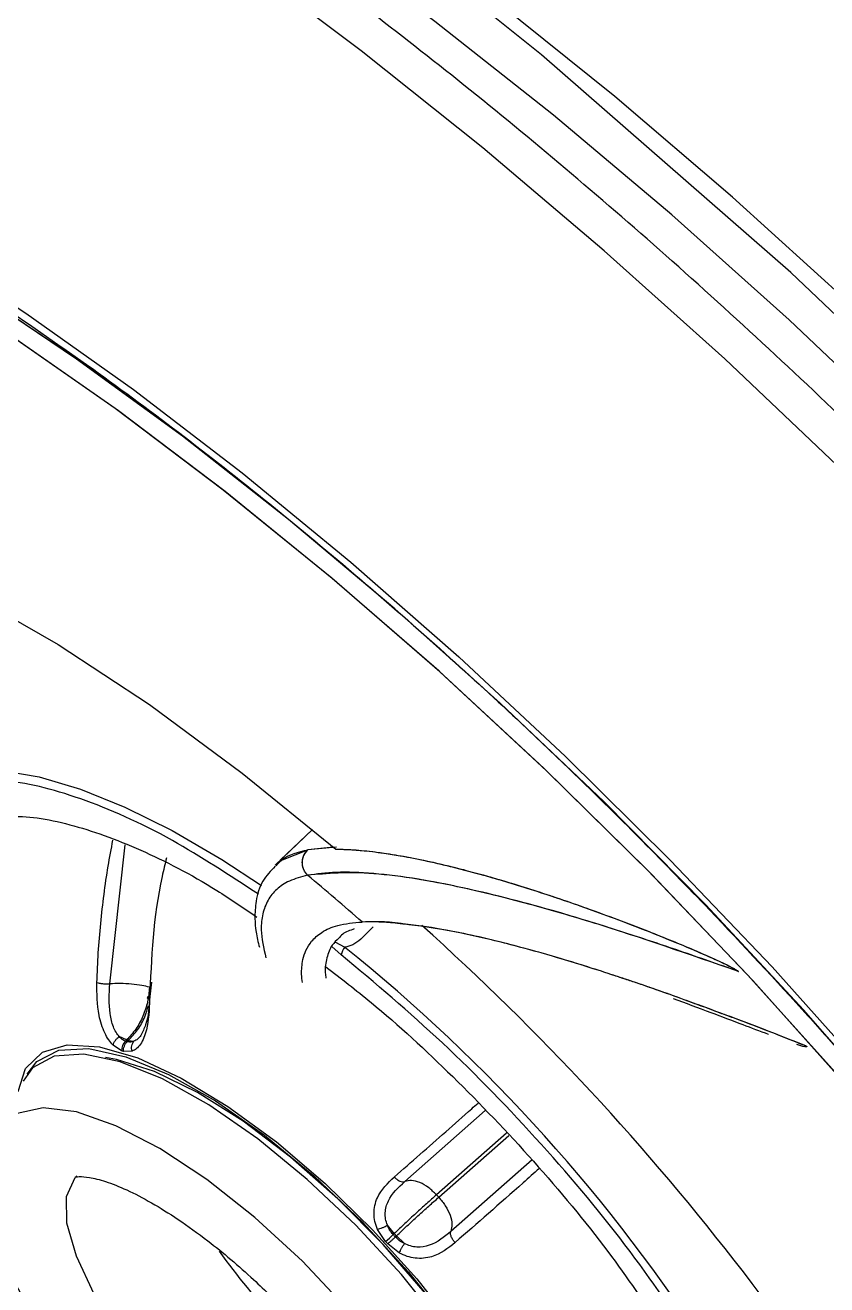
# Model space of a CAD drawing. Header units: inches. Extents: x 0 to 84, y -22 to 124.
# Drawn here: x 68.867 to 69.772, y 69.705 to 71.126 of the extents above; entities that cross this region are included whole.
import ezdxf

# ---------------------------------------------------------------- set-up
doc = ezdxf.new("R2010")
doc.units = ezdxf.units.IN
doc.header["$MEASUREMENT"] = 0
doc.layers.add('1', color=4, linetype='Continuous')
doc.layers.add('BDIM_CYAN', color=4, linetype='Continuous')

# ---------------------------------------------------------------- blocks, each defined once
blk = doc.blocks.new('2020 HS PILLOW')
at = {"layer": '1', "color": 2}
for points, knots in [([(5.8034, -0.0127), (5.5758, -0.0117), (5.1207, -0.0097), (4.4379, -0.0073), (3.7551, -0.0052), (3.0724, -0.0034), (2.3896, -0.0021), (1.7069, -0.001), (1.0241, -0.0003), (0.3414, 0), (-0.3414, 0), (-1.0241, -0.0003), (-1.7069, -0.001), (-2.3896, -0.0021), (-3.0724, -0.0034), (-3.7551, -0.0052), (-4.4379, -0.0073), (-5.1207, -0.0097), (-5.5758, -0.0117), (-5.8034, -0.0127)], [0, 0, 0, 0, 0.058824, 0.117648, 0.176472, 0.235295, 0.294119, 0.352942, 0.411765, 0.470588, 0.529412, 0.588235, 0.647058, 0.705881, 0.764705, 0.823528, 0.882352, 0.941176, 1, 1, 1, 1]), ([(5.8027, -0.0093), (4.0523, -0.005), (0.1838, 0.0045), (-3.6846, -0.0044), (-5.8027, -0.0093)], [0, 0, 0, 0, 0.452479, 1, 1, 1, 1]), ([(-5.1105, -0.9929), (-5.0125, -0.992), (-4.8162, -0.9901), (-4.5213, -0.9874), (-4.2256, -0.9849), (-3.929, -0.9826), (-3.6317, -0.9804), (-3.3335, -0.9784), (-3.0345, -0.9766), (-2.7347, -0.9749), (-2.4341, -0.9734), (-2.1327, -0.9721), (-1.8304, -0.9709), (-1.5274, -0.9699), (-1.2235, -0.9691), (-0.9188, -0.9685), (-0.6132, -0.968), (-0.3069, -0.9677), (0.0908, -0.9676), (0.5785, -0.9679), (1.1551, -0.9689), (1.7288, -0.9705), (2.2996, -0.9727), (2.8674, -0.9755), (3.4323, -0.979), (3.9943, -0.983), (4.5534, -0.9876), (4.9251, -0.9912), (5.1105, -0.9929)], [0, 0, 0, 0, 0.028776, 0.057631, 0.086566, 0.11558, 0.144673, 0.173846, 0.203098, 0.232429, 0.26184, 0.291331, 0.320902, 0.350552, 0.380282, 0.410091, 0.439981, 0.46995, 0.5, 0.556693, 0.613101, 0.669223, 0.725062, 0.780616, 0.835887, 0.890874, 0.945579, 1, 1, 1, 1]), ([(5.1101, -1.4421), (5.0128, -1.4412), (4.8181, -1.4394), (4.5261, -1.4369), (4.2341, -1.4345), (3.9421, -1.4324), (3.6501, -1.4303), (3.3581, -1.4285), (3.0661, -1.4267), (2.7741, -1.4252), (2.4821, -1.4238), (2.1901, -1.4225), (1.8981, -1.4214), (1.606, -1.4205), (1.314, -1.4197), (1.022, -1.4191), (0.73, -1.4186), (0.438, -1.4183), (0.146, -1.4182), (-0.146, -1.4182), (-0.438, -1.4183), (-0.73, -1.4186), (-1.022, -1.4191), (-1.314, -1.4197), (-1.606, -1.4205), (-1.8981, -1.4214), (-2.1901, -1.4225), (-2.4821, -1.4238), (-2.7741, -1.4252), (-3.0661, -1.4267), (-3.3581, -1.4285), (-3.6501, -1.4303), (-3.9421, -1.4324), (-4.2341, -1.4345), (-4.5261, -1.4369), (-4.8181, -1.4394), (-5.0128, -1.4412), (-5.1101, -1.4421)], [0, 0, 0, 0, 0.028576, 0.05715, 0.085725, 0.114298, 0.142871, 0.171443, 0.200015, 0.228587, 0.257158, 0.285728, 0.314298, 0.342868, 0.371438, 0.400008, 0.428577, 0.457146, 0.485715, 0.514285, 0.542854, 0.571423, 0.599992, 0.628562, 0.657132, 0.685702, 0.714272, 0.742842, 0.771413, 0.799985, 0.828557, 0.857129, 0.885702, 0.914275, 0.94285, 0.971424, 1, 1, 1, 1])]:
    blk.add_open_spline(points, degree=3, knots=knots, dxfattribs=at)
blk = doc.blocks.new('2020 RELAY')
at = {"layer": '1', "color": 3, "linetype": 'Continuous', "lineweight": 25, "flags": 128}
blk.add_lwpolyline([(70.006, 70.0863), (69.7311, 70.3471), (69.4498, 70.5929), (69.1733, 70.8143), (68.8968, 71.0161), (68.6256, 71.1943), (68.3598, 71.3481)], dxfattribs=at)
at = {"layer": '1', "color": 3, "linetype": 'Continuous', "lineweight": 25}
for points, knots in [([(69.4275, 74.8361), (69.4186, 74.8271), (69.4096, 74.8181), (69.3915, 74.8), (69.3643, 74.7727), (69.3369, 74.7453), (69.2816, 74.6902), (69.2444, 74.6532), (69.1695, 74.5782), (69.1317, 74.5404), (69.0555, 74.464), (69.017, 74.4255), (68.8232, 74.2315), (68.6633, 74.0715), (68.3345, 73.7427), (68.1655, 73.5739), (67.8187, 73.2277), (67.6408, 73.0503), (67.2769, 72.6863), (67.0909, 72.4999), (66.7117, 72.1169), (66.5185, 71.9203), (66.2224, 71.6156), (66.1225, 71.5124), (65.9202, 71.3025), (65.8179, 71.1958), (65.61, 70.9791), (65.5045, 70.869), (65.2889, 70.6461), (65.1787, 70.5336), (65.0669, 70.4197)], [0, 0, 0, 0, 0.007813, 0.007813, 0.015625, 0.03125, 0.03125, 0.0625, 0.0625, 0.09375, 0.09375, 0.125, 0.125, 0.25, 0.25, 0.375, 0.375, 0.5, 0.5, 0.625, 0.625, 0.75, 0.75, 0.8125, 0.8125, 0.875, 0.875, 0.9375, 0.9375, 1, 1, 1, 1]), ([(65.1262, 70.379), (65.1402, 70.3927), (65.1685, 70.4203), (65.2111, 70.4618), (65.2542, 70.5036), (65.2977, 70.5457), (65.3417, 70.5883), (65.3862, 70.6312), (65.4312, 70.6745), (65.4766, 70.7182), (65.5225, 70.7622), (65.5689, 70.8066), (65.6157, 70.8513), (65.6629, 70.8964), (65.7106, 70.9418), (65.7587, 70.9875), (65.8406, 71.0651), (65.9679, 71.1855), (66.1512, 71.3582), (66.32, 71.517), (66.5738, 71.7555), (66.8914, 72.0556), (67.2938, 72.4391), (67.7383, 72.867), (68.2237, 73.3408), (68.6477, 73.7612), (68.9746, 74.0891), (69.17, 74.2865), (69.3253, 74.444), (69.4105, 74.5307), (69.4845, 74.6054), (69.5414, 74.663), (69.6034, 74.7257), (69.6391, 74.7621), (69.655, 74.7783)], [0, 0, 0, 0, 0.007618, 0.015339, 0.023161, 0.031086, 0.039113, 0.047243, 0.055474, 0.063808, 0.072244, 0.080782, 0.089422, 0.098165, 0.10701, 0.115957, 0.125007, 0.152776, 0.187509, 0.22917, 0.250007, 0.335485, 0.418809, 0.499991, 0.623058, 0.749994, 0.809714, 0.874997, 0.906241, 0.937499, 0.946463, 0.96875, 0.986066, 1, 1, 1, 1]), ([(74.7783, 69.655), (74.5346, 69.8993), (74.0473, 70.3878), (73.3159, 71.1203), (72.5843, 71.8524), (71.8524, 72.5843), (71.1203, 73.3159), (70.3878, 74.0473), (69.8993, 74.5346), (69.655, 74.7783)], [0, 0, 0, 0, 0.142857, 0.285714, 0.428571, 0.571429, 0.714286, 0.857143, 1, 1, 1, 1]), ([(63.5492, 69.2061), (63.5638, 69.2207), (63.5938, 69.2507), (63.6404, 69.2973), (63.6898, 69.3466), (63.759, 69.4157), (63.8537, 69.5107), (63.9726, 69.6294), (64.1036, 69.7607), (64.2472, 69.9043), (64.4206, 70.0774), (64.6153, 70.2722), (64.8235, 70.4804), (65.0281, 70.685), (65.2299, 70.8867), (65.4201, 71.0771), (65.6023, 71.2592), (65.7821, 71.4391), (66.0184, 71.6753), (66.3146, 71.9716), (66.6389, 72.2958), (66.955, 72.6118), (67.2638, 72.92), (67.5941, 73.2507), (67.8608, 73.5177), (68.0873, 73.7443), (68.2548, 73.9116), (68.4239, 74.0807), (68.5787, 74.2356), (68.7206, 74.3772), (68.8386, 74.4956), (68.9235, 74.5803), (68.985, 74.6417), (69.0456, 74.7022), (69.085, 74.7418), (69.1047, 74.7616)], [0, 0, 0, 0, 0.006576, 0.013525, 0.020846, 0.02854, 0.044134, 0.062562, 0.080424, 0.101285, 0.125139, 0.15619, 0.187409, 0.218795, 0.250348, 0.282779, 0.311608, 0.341427, 0.374522, 0.434597, 0.500571, 0.554878, 0.614777, 0.680253, 0.751303, 0.776344, 0.818837, 0.854536, 0.881865, 0.916469, 0.945091, 0.958865, 0.972609, 0.986321, 1, 1, 1, 1])]:
    blk.add_open_spline(points, degree=3, knots=knots, dxfattribs=at)
at = {"layer": 'BDIM_CYAN'}
for p, q in [((69.1911, 69.719), (69.149, 69.6788)), ((69.1911, 69.719), (69.1549, 69.6844)), ((68.9625, 69.5448), (68.98, 69.7017)), ((69.1554, 69.6839), (69.1861, 69.696)), ((69.2183, 69.6991), (69.1861, 69.696)), ((69.215, 69.6988), (69.1861, 69.696)), ((69.2596, 69.6089), (69.2458, 69.5953)), ((69.2236, 69.5775), (69.213, 69.5868)), ((69.2275, 69.5862), (69.2177, 69.5914)), ((69.0094, 69.5466), (69.0076, 69.5306)), ((68.9759, 69.4693), (68.9662, 69.4755)), ((68.9814, 69.4814), (68.9732, 69.4852)), ((68.9814, 69.4814), (68.9801, 69.4802)), ((68.9823, 69.4795), (68.9835, 69.4807)), ((68.9835, 69.4807), (68.9898, 69.4799)), ((68.9779, 69.4686), (68.9759, 69.4693)), ((68.9877, 69.4688), (68.9779, 69.4686)), ((69.2954, 69.3218), (69.3861, 69.4017)), ((69.4103, 69.3764), (69.3312, 69.3067)), ((69.3337, 69.304), (69.4128, 69.3736)), ((69.439, 69.3462), (69.3474, 69.2655)), ((69.3312, 69.3067), (69.3337, 69.304)), ((69.2737, 69.254), (69.2646, 69.2678)), ((69.2835, 69.263), (69.2757, 69.2725)), ((69.2835, 69.263), (69.2823, 69.2618)), ((69.2847, 69.2592), (69.286, 69.2604)), ((69.286, 69.2604), (69.2949, 69.2517)), ((69.2761, 69.2514), (69.2737, 69.254)), ((69.2893, 69.2411), (69.2761, 69.2514))]:
    blk.add_line(p, q, dxfattribs=at)
at = {"layer": 'BDIM_CYAN', "flags": 128}
for points in [[(69.797, 70.3128), (69.6652, 70.4321), (69.5323, 70.5456), (69.3989, 70.6529), (69.266, 70.7531), (69.1343, 70.8458), (69.0046, 70.9304), (68.8775, 71.0064), (68.754, 71.0733), (68.6346, 71.1308), (68.5201, 71.1785), (68.4112, 71.2162), (68.3085, 71.2436), (68.2126, 71.2606), (68.1241, 71.267), (68.0435, 71.2628), (68.0259, 71.2604)], [(69.7904, 70.1227), (69.6563, 70.2497), (69.5204, 70.3716), (69.3835, 70.4877), (69.2463, 70.5974), (69.1095, 70.7), (68.974, 70.7949), (68.8405, 70.8817), (68.7098, 70.9599), (68.5825, 71.029), (68.4595, 71.0885), (68.3413, 71.1383), (68.2287, 71.178), (68.1222, 71.2074), (68.0225, 71.2263), (67.9302, 71.2347), (67.8456, 71.2324), (67.7694, 71.2195), (67.702, 71.196), (67.6436, 71.1622), (67.5947, 71.1181), (67.5556, 71.0641), (67.5396, 71.0331)], [(70.7503, 69.0881), (70.6604, 69.2249), (70.5631, 69.3629), (70.459, 69.5013), (70.3488, 69.6392), (70.233, 69.7759), (70.1123, 69.9105), (69.9876, 70.0422), (69.8595, 70.1702), (69.7289, 70.2938), (69.5965, 70.4121), (69.463, 70.5246), (69.3294, 70.6304), (69.1964, 70.7291), (69.0648, 70.8199), (68.9354, 70.9023), (68.809, 70.9759), (68.6863, 71.0402), (68.5681, 71.0948), (68.4551, 71.1394), (68.3775, 71.1651)], [(68.2074, 70.6332), (68.3054, 70.6023), (68.4093, 70.5611), (68.5182, 70.5101), (68.6315, 70.4496), (68.7483, 70.3799), (68.8678, 70.3015), (68.9893, 70.2151), (69.1118, 70.1211), (69.2344, 70.0204), (69.3564, 69.9135), (69.4768, 69.8013), (69.5949, 69.6844), (69.7097, 69.5638), (69.8205, 69.4403)], [(70.0036, 69.1733), (69.9039, 69.2999), (69.7984, 69.4253), (69.6879, 69.5486), (69.5733, 69.6688), (69.4553, 69.7852), (69.3349, 69.8967), (69.2131, 70.0025), (69.0906, 70.1018), (68.9686, 70.1939), (68.8478, 70.278), (68.7293, 70.3535), (68.6139, 70.4199), (68.5024, 70.4766), (68.3959, 70.5232), (68.295, 70.5594), (68.2005, 70.5849), (68.1131, 70.5994), (68.0336, 70.6029), (67.9625, 70.5953), (67.9201, 70.5842)], [(69.9947, 69.185), (69.8958, 69.3097), (69.7914, 69.4333), (69.6822, 69.5548), (69.5689, 69.6732), (69.4525, 69.7878), (69.3337, 69.8977), (69.2135, 70.0021), (69.0928, 70.1001), (68.9724, 70.1911), (68.8532, 70.2744), (68.7362, 70.3493), (68.6221, 70.4154), (68.5119, 70.4721), (68.4063, 70.5191), (68.3061, 70.5558), (68.2121, 70.5822), (68.125, 70.598), (68.0453, 70.6031), (67.9738, 70.5974), (67.9596, 70.5947)], [(70.4907, 68.3724), (70.4673, 68.4334), (70.419, 68.5438), (70.3615, 68.6587), (70.2953, 68.7771), (70.2209, 68.8984), (70.1387, 69.0215), (70.0494, 69.1456), (69.9536, 69.2698), (69.8521, 69.3932), (69.7455, 69.515), (69.6345, 69.6341), (69.5201, 69.7499), (69.4031, 69.8614), (69.2842, 69.9679), (69.1643, 70.0686), (69.0444, 70.1627), (68.9251, 70.2495), (68.8076, 70.3286), (68.6924, 70.3992), (68.5806, 70.4609), (68.4729, 70.5132), (68.4318, 70.5311)], [(70.0494, 69.1456), (69.9536, 69.2698), (69.8521, 69.3932), (69.7455, 69.5149), (69.6346, 69.6341), (69.5202, 69.7499), (69.4031, 69.8614), (69.2842, 69.9679), (69.1643, 70.0685), (69.0444, 70.1627), (68.9252, 70.2495), (68.8076, 70.3286), (68.6925, 70.3992), (68.5806, 70.4609), (68.4729, 70.5132), (68.4605, 70.5187)], [(68.468, 70.0949), (68.5408, 70.086), (68.6219, 70.0644), (68.7104, 70.0304), (68.805, 69.9845), (68.9044, 69.9274), (69.0072, 69.8597), (69.112, 69.7825), (69.2175, 69.6968)], [(68.468, 70.0949), (68.5408, 70.086), (68.6219, 70.0644), (68.7104, 70.0304), (68.805, 69.9845), (68.9044, 69.9274), (69.0072, 69.8597), (69.112, 69.7825), (69.2175, 69.6968)], [(68.7716, 69.7789), (68.8035, 69.7855), (68.8407, 69.7853), (68.8828, 69.7783), (68.9293, 69.7645), (68.9795, 69.7442), (69.0329, 69.7177), (69.0888, 69.6851), (69.1336, 69.6558)], [(68.859, 69.4234), (68.8676, 69.4491), (68.8865, 69.4676), (68.9145, 69.476), (68.9508, 69.4737), (68.9941, 69.4611), (69.043, 69.4384), (69.0958, 69.4065), (69.1506, 69.3664), (69.2056, 69.3195), (69.259, 69.2674), (69.3089, 69.2119), (69.3536, 69.1548), (69.3917, 69.0982), (69.4217, 69.0439), (69.4427, 68.9938), (69.454, 68.9495)], [(69.4288, 69.0015), (69.409, 69.0461), (69.3776, 69.1016), (69.3379, 69.1591), (69.2915, 69.2168), (69.2401, 69.2725), (69.1854, 69.3241), (69.1295, 69.3699), (69.0744, 69.4082), (69.0221, 69.4375), (68.9744, 69.4568), (68.9332, 69.4655), (68.8998, 69.4632), (68.8755, 69.45), (68.8647, 69.4351)], [(68.8694, 69.4429), (68.8803, 69.4571), (68.9051, 69.4699), (68.939, 69.4717), (68.9808, 69.4625), (69.0289, 69.4426), (69.0817, 69.4127), (69.1371, 69.374), (69.1933, 69.3277), (69.2481, 69.2755), (69.2996, 69.2195), (69.3459, 69.1615), (69.3854, 69.1037), (69.4166, 69.0482), (69.4385, 68.9969), (69.4501, 68.9518)], [(69.4424, 68.9547), (69.4363, 68.988), (69.4198, 69.0345), (69.3939, 69.0859), (69.3596, 69.1404), (69.3182, 69.1959), (69.271, 69.2506), (69.2199, 69.3023), (69.1666, 69.3493), (69.1131, 69.3898), (69.0613, 69.4223), (69.0131, 69.4458), (68.9702, 69.4593), (68.9578, 69.4615)], [(69.3808, 68.9182), (69.3689, 68.9622), (69.347, 69.0123), (69.3157, 69.0664), (69.2764, 69.1224), (69.2305, 69.1783), (69.1798, 69.2319), (69.1263, 69.2811), (69.072, 69.324), (69.0189, 69.359), (68.9692, 69.3847), (68.9248, 69.4002), (68.8873, 69.4048), (68.8582, 69.3984), (68.8386, 69.3812), (68.8355, 69.3757)], [(69.3084, 68.929), (69.2901, 68.9189), (69.262, 68.9181), (69.2266, 68.9279), (69.1857, 68.9477), (69.1413, 68.9766), (69.0957, 69.013), (69.0511, 69.0553), (69.0098, 69.1012), (68.9738, 69.1484), (68.945, 69.1946), (68.9248, 69.2375), (68.9142, 69.2749), (68.9138, 69.305), (68.9235, 69.3262), (68.9254, 69.3281)]]:
    blk.add_lwpolyline(points, dxfattribs=at)
at = {"layer": 'BDIM_CYAN'}
for centre, radius, start, end in [((67.3848, 67.4995), 2.8182, 48.6327, 50.2805), ((67.376, 67.4475), 2.9047, 27.064, 48.136), ((69.241, 69.575), 0.0175, 140.2845, 171.7545), ((68.0317, 68.0933), 1.9127, 32.7025, 51.3056), ((70.9427, 70.8902), 2.9187, 207.3733, 228.108), ((68.9903, 69.4699), 0.0145, 134.6529, 182.4929), ((68.8985, 69.2176), 0.275, 72.2674, 72.7316), ((68.8997, 69.2188), 0.275, 72.2674, 72.7316), ((69.1041, 69.4479), 0.2576, 311.1731, 313.7543), ((68.4267, 68.4685), 1.1668, 42.6611, 42.8382), ((68.4279, 68.4696), 1.1668, 42.6611, 42.8382), ((69.6935, 69.6799), 0.7483, 215.7038, 231.6158)]:
    blk.add_arc(centre, radius, start, end, dxfattribs=at)
for points, knots in [([(70.8801, 68.8102), (70.8771, 68.8159), (70.842, 68.8817), (70.7599, 69.0139), (70.6333, 69.2053), (70.491, 69.4), (70.3371, 69.5943), (70.1737, 69.7852), (70.0036, 69.9697), (69.8118, 70.1635), (69.5999, 70.3608), (69.3713, 70.5543), (69.1474, 70.7255), (68.9261, 70.8782), (68.7841, 70.9605), (68.712, 71.0023)], [0, 0, 0, 0, 0.007159, 0.082541, 0.158724, 0.235314, 0.311905, 0.388088, 0.46347, 0.537679, 0.633351, 0.726413, 0.816678, 0.906938, 1, 1, 1, 1]), ([(67.8277, 70.5766), (67.8354, 70.5837), (67.8542, 70.601), (67.8925, 70.6199), (67.9411, 70.6349), (67.9961, 70.6423), (68.0572, 70.6426), (68.1245, 70.6355), (68.1977, 70.621), (68.2766, 70.5989), (68.3606, 70.5691), (68.4494, 70.5318), (68.5423, 70.4871), (68.6387, 70.4352), (68.738, 70.3764), (68.8395, 70.3111), (68.9425, 70.2398), (69.046, 70.1632), (69.1488, 70.0822), (69.2492, 69.9985), (69.3439, 69.9154), (69.4254, 69.8404), (69.4976, 69.7713), (69.5666, 69.7032), (69.6141, 69.6541), (69.6393, 69.6281)], [0, 0, 0, 0, 0.033643, 0.083203, 0.130604, 0.176849, 0.222642, 0.26836, 0.314148, 0.360104, 0.40625, 0.452575, 0.499045, 0.54562, 0.592249, 0.63887, 0.685403, 0.731723, 0.777614, 0.822631, 0.865625, 0.90461, 0.932889, 0.964459, 1, 1, 1, 1]), ([(69.1304, 69.6458), (69.0975, 69.6673), (69.0262, 69.7139), (68.9275, 69.7571), (68.8377, 69.7796), (68.7952, 69.7715), (68.7742, 69.7675)], [0, 0, 0, 0, 0.2236982, 0.484625, 0.7455519, 1, 1, 1, 1]), ([(68.8116, 69.7246), (68.8232, 69.7284), (68.8515, 69.7374), (68.9151, 69.7275), (68.9949, 69.6986), (69.0676, 69.6616), (69.1133, 69.6304), (69.1284, 69.6201)], [0, 0, 0, 0, 0.171733, 0.416486, 0.656153, 0.886254, 1, 1, 1, 1]), ([(68.948, 69.5462), (68.9484, 69.5574), (68.9493, 69.5796), (68.9521, 69.6128), (68.9558, 69.6454), (68.9604, 69.6766), (68.9642, 69.697), (68.966, 69.7068)], [0, 0, 0, 0, 0.209933, 0.416105, 0.618562, 0.817359, 1, 1, 1, 1]), ([(69.0265, 69.6868), (69.0248, 69.6798), (69.0117, 69.6272), (69.0094, 69.5738), (69.0075, 69.5274)], [0, 0, 0, 0, 0.133097, 1, 1, 1, 1]), ([(69.1501, 69.6777), (69.1524, 69.6805), (69.1602, 69.6896), (69.1754, 69.6934), (69.1861, 69.696)], [0, 0, 0, 0, 0.298469, 1, 1, 1, 1]), ([(69.1857, 69.6672), (69.1841, 69.6692), (69.1815, 69.6723), (69.18, 69.6776), (69.1796, 69.6819), (69.1802, 69.6861), (69.1819, 69.6912), (69.1844, 69.6941), (69.1861, 69.696)], [0, 0, 0, 0, 0.2410885, 0.3711673, 0.5037623, 0.6357987, 0.7642775, 1, 1, 1, 1]), ([(69.1857, 69.6672), (69.1841, 69.6692), (69.1816, 69.6722), (69.1801, 69.6774), (69.1796, 69.6816), (69.1801, 69.6858), (69.1818, 69.691), (69.1844, 69.694), (69.1861, 69.696)], [0, 0, 0, 0, 0.235292, 0.36364, 0.495629, 0.628267, 0.758474, 1, 1, 1, 1]), ([(69.2175, 69.6968), (69.2295, 69.6963), (69.251, 69.6954), (69.2869, 69.6901), (69.32, 69.6836), (69.3527, 69.676), (69.3848, 69.6674), (69.4156, 69.6583), (69.4443, 69.6493), (69.4739, 69.6395), (69.5093, 69.6271), (69.5481, 69.6127), (69.5873, 69.5972), (69.6182, 69.5844), (69.6412, 69.5744), (69.6568, 69.5672), (69.6658, 69.5626), (69.6698, 69.5602), (69.6712, 69.5593), (69.6717, 69.5589), (69.6718, 69.5587)], [0, 0, 0, 0, 0.1291917, 0.2322473, 0.3122403, 0.3909263, 0.471292, 0.5307151, 0.5898368, 0.6486412, 0.7071111, 0.7937508, 0.8636769, 0.916276, 0.9538658, 0.9800455, 0.9937503, 0.9977674, 0.9990924, 1, 1, 1, 1]), ([(69.2175, 69.6968), (69.2249, 69.6966), (69.2395, 69.6961), (69.2645, 69.6934), (69.291, 69.6893), (69.3195, 69.6837), (69.3504, 69.6765), (69.3813, 69.6683), (69.4115, 69.6596), (69.4404, 69.6506), (69.4706, 69.6406), (69.5023, 69.6296), (69.5343, 69.6178), (69.565, 69.6061), (69.5925, 69.5951), (69.6223, 69.5827), (69.6467, 69.5721), (69.6644, 69.5634), (69.6694, 69.5605), (69.671, 69.5594), (69.6715, 69.559), (69.6717, 69.5588), (69.6718, 69.5587)], [0, 0, 0, 0, 0.082214, 0.160818, 0.235709, 0.310013, 0.385563, 0.462417, 0.521832, 0.581671, 0.641949, 0.702679, 0.764997, 0.820556, 0.869182, 0.910723, 0.974984, 0.992345, 0.99734, 0.998943, 0.999534, 1, 1, 1, 1]), ([(69.1492, 69.6774), (69.1441, 69.6721), (69.1334, 69.6611), (69.1272, 69.6398), (69.1259, 69.6197), (69.1271, 69.603), (69.1299, 69.5918), (69.1313, 69.586)], [0, 0, 0, 0, 0.229839, 0.479282, 0.676242, 0.832029, 1, 1, 1, 1]), ([(69.6718, 69.5587), (69.6164, 69.5779), (69.5054, 69.6164), (69.3663, 69.6539), (69.2526, 69.6733), (69.208, 69.6692), (69.1857, 69.6672)], [0, 0, 0, 0, 0.250185, 0.500172, 0.750054, 1, 1, 1, 1]), ([(69.1857, 69.6672), (69.1785, 69.6653), (69.1647, 69.6617), (69.1504, 69.6518), (69.1403, 69.6394), (69.1346, 69.624), (69.1322, 69.6032), (69.1362, 69.5851), (69.1386, 69.5742)], [0, 0, 0, 0, 0.163946, 0.315278, 0.464911, 0.618234, 0.770778, 1, 1, 1, 1]), ([(69.6718, 69.5587), (69.6498, 69.5665), (69.6069, 69.5816), (69.5407, 69.6036), (69.479, 69.6227), (69.4204, 69.639), (69.3644, 69.6527), (69.3095, 69.6635), (69.2586, 69.6698), (69.2163, 69.6715), (69.1959, 69.6686), (69.1857, 69.6672)], [0, 0, 0, 0, 0.097961, 0.189925, 0.309839, 0.402127, 0.500104, 0.628591, 0.750011, 0.874986, 1, 1, 1, 1]), ([(69.1799, 69.5462), (69.1795, 69.5493), (69.1787, 69.5554), (69.1791, 69.5639), (69.1804, 69.5731), (69.1837, 69.5831), (69.1903, 69.5938), (69.2016, 69.6037), (69.2195, 69.612), (69.2376, 69.6136), (69.2473, 69.6145)], [0, 0, 0, 0, 0.078805, 0.151007, 0.234404, 0.345125, 0.471391, 0.62588, 0.800181, 1, 1, 1, 1]), ([(69.2933, 69.6124), (69.2926, 69.6125), (69.2728, 69.6155), (69.2598, 69.615), (69.2473, 69.6145)], [0, 0, 0, 0, 0.0333241, 1, 1, 1, 1]), ([(69.2901, 69.6125), (69.2864, 69.6129), (69.2694, 69.6149), (69.257, 69.6147), (69.2473, 69.6145)], [0, 0, 0, 0, 0.217759, 1, 1, 1, 1]), ([(69.6393, 69.6281), (69.6766, 69.5885), (69.7287, 69.5331), (69.8026, 69.45), (69.8637, 69.3792), (69.934, 69.2944), (70.0047, 69.2052), (70.0751, 69.112), (70.1436, 69.0165), (70.2091, 68.9199), (70.2707, 68.8232), (70.3277, 68.7273), (70.3797, 68.633), (70.4261, 68.541), (70.4668, 68.4519), (70.5014, 68.3664), (70.5298, 68.2849), (70.5521, 68.2078), (70.5681, 68.1356), (70.5779, 68.0686), (70.5818, 68.0069), (70.5798, 67.9507), (70.5721, 67.8999), (70.5586, 67.8543), (70.5385, 67.8139), (70.5181, 67.7842), (70.5011, 67.7707), (70.4958, 67.7665)], [0, 0, 0, 0, 0.052631, 0.073508, 0.108131, 0.143861, 0.181975, 0.22151, 0.262066, 0.303323, 0.345047, 0.387062, 0.42923, 0.47144, 0.513603, 0.555645, 0.597508, 0.639152, 0.680558, 0.721744, 0.762783, 0.803832, 0.845171, 0.887331, 0.931221, 0.978298, 1, 1, 1, 1]), ([(69.2384, 69.6067), (69.2336, 69.6051), (69.2262, 69.6026), (69.2223, 69.5977), (69.2209, 69.5961)], [0, 0, 0, 0, 0.656553, 1, 1, 1, 1]), ([(69.6532, 69.511), (69.6324, 69.5188), (69.5891, 69.5349), (69.5276, 69.5558), (69.4699, 69.5739), (69.4137, 69.5896), (69.3617, 69.6018), (69.319, 69.6097), (69.298, 69.6117), (69.2901, 69.6125)], [0, 0, 0, 0, 0.134485, 0.2804, 0.431363, 0.565225, 0.735017, 0.900516, 1, 1, 1, 1]), ([(69.6431, 69.5149), (69.6214, 69.5229), (69.5943, 69.5329), (69.5638, 69.5434), (69.5496, 69.5482), (69.5368, 69.5525), (69.5253, 69.5563), (69.5151, 69.5596), (69.4787, 69.5712), (69.4199, 69.5883), (69.3478, 69.6052), (69.3112, 69.61), (69.2933, 69.6124)], [0, 0, 0, 0, 0.147466, 0.184608, 0.218904, 0.250356, 0.278961, 0.30472, 0.327632, 0.557784, 0.784437, 1, 1, 1, 1]), ([(69.2209, 69.5961), (69.2182, 69.5936), (69.2117, 69.5876), (69.2071, 69.5742), (69.2049, 69.5616), (69.2061, 69.5531), (69.2064, 69.5511)], [0, 0, 0, 0, 0.230185, 0.563119, 0.897427, 1, 1, 1, 1]), ([(69.2458, 69.5953), (69.2429, 69.5928), (69.2374, 69.5882), (69.2306, 69.5868), (69.2275, 69.5862)], [0, 0, 0, 0, 0.539867, 1, 1, 1, 1]), ([(69.6315, 69.1246), (69.6054, 69.164), (69.5524, 69.2437), (69.451, 69.3647), (69.3397, 69.4799), (69.262, 69.5453), (69.2236, 69.5775)], [0, 0, 0, 0, 0.246857, 0.5, 0.753143, 1, 1, 1, 1]), ([(69.2064, 69.5638), (69.2234, 69.5508), (69.2715, 69.5139), (69.3515, 69.4398), (69.4423, 69.3449), (69.5234, 69.2475), (69.5661, 69.1842), (69.5857, 69.155)], [0, 0, 0, 0, 0.119704, 0.338835, 0.567076, 0.80016, 1, 1, 1, 1]), ([(68.9662, 69.4755), (68.9645, 69.4775), (68.9611, 69.4814), (68.9551, 69.4922), (68.9481, 69.5142), (68.948, 69.5338), (68.948, 69.5462)], [0, 0, 0, 0, 0.123898, 0.249753, 0.523032, 1, 1, 1, 1]), ([(68.948, 69.5462), (68.9488, 69.546), (68.9505, 69.5455), (68.9543, 69.5449), (68.9586, 69.5447), (68.9612, 69.5448), (68.9625, 69.5448)], [0, 0, 0, 0, 0.242182, 0.499995, 0.757809, 1, 1, 1, 1]), ([(68.9732, 69.4852), (68.9719, 69.4867), (68.9694, 69.4899), (68.9654, 69.4984), (68.9611, 69.517), (68.9619, 69.5335), (68.9625, 69.5448)], [0, 0, 0, 0, 0.117217, 0.235671, 0.477768, 1, 1, 1, 1]), ([(69.0072, 69.541), (69.0045, 69.5417), (68.9989, 69.5431), (68.9872, 69.5446), (68.9744, 69.5453), (68.9664, 69.545), (68.9625, 69.5448)], [0, 0, 0, 0, 0.242922, 0.500087, 0.757204, 1, 1, 1, 1]), ([(69.0072, 69.541), (69.0067, 69.5354), (69.0058, 69.5243), (69.0003, 69.5081), (68.9923, 69.4932), (68.985, 69.4853), (68.9814, 69.4814)], [0, 0, 0, 0, 0.25, 0.5, 0.75, 1, 1, 1, 1]), ([(69.0076, 69.5306), (69.0069, 69.5192), (69.0058, 69.5025), (68.9995, 69.4904), (68.9975, 69.4866)], [0, 0, 0, 0, 0.683229, 1, 1, 1, 1]), ([(69.0076, 69.5306), (69.0069, 69.5304), (69.0053, 69.53), (69.0046, 69.5291), (69.0052, 69.5282), (69.0068, 69.5277), (69.0075, 69.5274)], [0, 0, 0, 0, 0.242189, 0.500001, 0.757813, 1, 1, 1, 1]), ([(68.9835, 69.4807), (68.9871, 69.4847), (68.9944, 69.4925), (69.0021, 69.5063), (69.0049, 69.516), (69.0061, 69.5202)], [0, 0, 0, 0, 0.358981, 0.717962, 1, 1, 1, 1]), ([(69.0075, 69.5274), (69.007, 69.5154), (69.0061, 69.4961), (68.999, 69.4785), (68.9929, 69.4713), (68.9894, 69.4696), (68.9877, 69.4688)], [0, 0, 0, 0, 0.471205, 0.750514, 0.876199, 1, 1, 1, 1]), ([(69.7059, 69.4876), (69.7059, 69.4876), (69.6962, 69.4911), (69.6743, 69.4995), (69.6383, 69.5131), (69.6126, 69.5227), (69.5986, 69.5279)], [0, 0, 0, 0, 0.001293, 0.262124, 0.596544, 1, 1, 1, 1]), ([(69.7486, 69.4744), (69.7156, 69.4875), (69.6793, 69.5019), (69.6461, 69.5138), (69.6431, 69.5149)], [0, 0, 0, 0, 0.910923, 1, 1, 1, 1]), ([(69.7486, 69.4744), (69.7239, 69.4842), (69.6911, 69.4972), (69.6607, 69.5083), (69.6532, 69.511)], [0, 0, 0, 0, 0.753004, 1, 1, 1, 1]), ([(68.9975, 69.4866), (68.9964, 69.4851), (68.9941, 69.4821), (68.9912, 69.4806), (68.9898, 69.4799)], [0, 0, 0, 0, 0.502624, 1, 1, 1, 1]), ([(68.9662, 69.4755), (68.9665, 69.4764), (68.967, 69.4783), (68.9687, 69.4809), (68.9708, 69.4834), (68.9724, 69.4846), (68.9732, 69.4852)], [0, 0, 0, 0, 0.253858, 0.511348, 0.762851, 1, 1, 1, 1]), ([(68.9801, 69.4802), (68.9789, 69.4807), (68.9764, 69.4817), (68.9743, 69.484), (68.9732, 69.4852)], [0, 0, 0, 0, 0.493006, 1, 1, 1, 1]), ([(68.9898, 69.4799), (68.9886, 69.4795), (68.9861, 69.4787), (68.9835, 69.4793), (68.9823, 69.4795)], [0, 0, 0, 0, 0.506993, 1, 1, 1, 1]), ([(68.9877, 69.4688), (68.9875, 69.4698), (68.987, 69.4719), (68.9873, 69.475), (68.9882, 69.4778), (68.9893, 69.4792), (68.9898, 69.4799)], [0, 0, 0, 0, 0.245407, 0.499999, 0.754592, 1, 1, 1, 1]), ([(69.7486, 69.4744), (69.7486, 69.4744), (69.7487, 69.4743), (69.7488, 69.4741), (69.7489, 69.474), (69.7489, 69.4739), (69.7489, 69.4738), (69.7488, 69.4737), (69.7486, 69.4736), (69.7479, 69.4736), (69.7444, 69.4741), (69.7408, 69.4752), (69.7376, 69.4763)], [0, 0, 0, 0, 0.009806, 0.018532, 0.026652, 0.034746, 0.043402, 0.053104, 0.076879, 0.14637, 0.248574, 1, 1, 1, 1]), ([(69.2836, 69.3271), (69.2932, 69.3354), (69.3121, 69.3519), (69.3414, 69.3777), (69.3633, 69.3971), (69.3756, 69.4081), (69.378, 69.4101)], [0, 0, 0, 0, 0.315998, 0.6255411, 0.9287175, 1, 1, 1, 1]), ([(68.8366, 69.375), (68.8348, 69.3722), (68.8267, 69.3596), (68.8235, 69.3321), (68.8249, 69.2975), (68.8337, 69.2612), (68.8473, 69.2246), (68.8671, 69.1842), (68.8912, 69.1439), (68.917, 69.1068), (68.9418, 69.0746), (68.9674, 69.0439), (68.9866, 69.0233), (68.9961, 69.0131)], [0, 0, 0, 0, 0.030506, 0.136274, 0.24891, 0.350495, 0.454024, 0.554711, 0.673175, 0.764216, 0.836095, 0.918438, 1, 1, 1, 1]), ([(69.4472, 69.3365), (69.4411, 69.3311), (69.4076, 69.3012), (69.3771, 69.2746), (69.3522, 69.2529)], [0, 0, 0, 0, 0.1828135, 1, 1, 1, 1]), ([(68.9236, 69.3269), (68.9235, 69.3268), (68.9228, 69.3264), (68.9269, 69.3278), (68.9388, 69.3268), (68.9574, 69.3223), (68.9813, 69.3129), (69.0091, 69.2985), (69.0401, 69.2792), (69.0704, 69.2574), (69.0991, 69.2341), (69.1296, 69.2073), (69.1507, 69.186), (69.1635, 69.1731)], [0, 0, 0, 0, 0.013178, 0.110237, 0.201284, 0.297292, 0.397595, 0.500356, 0.601739, 0.710113, 0.791903, 0.873789, 1, 1, 1, 1]), ([(69.2646, 69.2678), (69.2635, 69.2707), (69.2613, 69.2766), (69.26, 69.289), (69.2644, 69.3086), (69.2762, 69.3199), (69.2836, 69.3271)], [0, 0, 0, 0, 0.123611, 0.24939, 0.525922, 1, 1, 1, 1]), ([(69.2757, 69.2725), (69.2749, 69.2748), (69.2734, 69.2794), (69.2729, 69.289), (69.2777, 69.3055), (69.2882, 69.3152), (69.2954, 69.3218)], [0, 0, 0, 0, 0.117215, 0.2356675, 0.4777762, 1, 1, 1, 1]), ([(69.2836, 69.3271), (69.2845, 69.3261), (69.2864, 69.3241), (69.2898, 69.3221), (69.293, 69.3212), (69.2946, 69.3216), (69.2954, 69.3218)], [0, 0, 0, 0, 0.242181, 0.4999946, 0.7578088, 1, 1, 1, 1]), ([(69.3312, 69.3067), (69.3283, 69.3096), (69.3223, 69.3154), (69.3123, 69.321), (69.3027, 69.3236), (69.2978, 69.3224), (69.2954, 69.3218)], [0, 0, 0, 0, 0.242922, 0.500087, 0.757204, 1, 1, 1, 1]), ([(69.3312, 69.3067), (69.3275, 69.3035), (69.3202, 69.297), (69.3078, 69.2858), (69.2953, 69.2742), (69.2874, 69.2667), (69.2835, 69.263)], [0, 0, 0, 0, 0.25, 0.5, 0.75, 1, 1, 1, 1]), ([(69.286, 69.2604), (69.2899, 69.2641), (69.2977, 69.2716), (69.3103, 69.2831), (69.3227, 69.2943), (69.3301, 69.3008), (69.3337, 69.304)], [0, 0, 0, 0, 0.25, 0.5, 0.75, 1, 1, 1, 1]), ([(69.3337, 69.304), (69.3364, 69.3008), (69.3417, 69.2944), (69.3469, 69.2836), (69.3492, 69.2733), (69.348, 69.2681), (69.3474, 69.2655)], [0, 0, 0, 0, 0.242859, 0.5, 0.757141, 1, 1, 1, 1]), ([(69.2646, 69.2678), (69.2655, 69.2681), (69.2673, 69.2686), (69.2703, 69.2697), (69.2732, 69.271), (69.2749, 69.272), (69.2757, 69.2725)], [0, 0, 0, 0, 0.253858, 0.511348, 0.762851, 1, 1, 1, 1]), ([(69.2823, 69.2618), (69.2809, 69.2634), (69.2782, 69.2667), (69.2766, 69.2705), (69.2757, 69.2725)], [0, 0, 0, 0, 0.493006, 1, 1, 1, 1]), ([(69.2949, 69.2517), (69.293, 69.2527), (69.2893, 69.2547), (69.2862, 69.2577), (69.2847, 69.2592)], [0, 0, 0, 0, 0.506993, 1, 1, 1, 1]), ([(69.3474, 69.2655), (69.3399, 69.2593), (69.3289, 69.2501), (69.3115, 69.2472), (69.3018, 69.2487), (69.2972, 69.2507), (69.2949, 69.2517)], [0, 0, 0, 0, 0.52223, 0.764328, 0.882782, 1, 1, 1, 1]), ([(69.3522, 69.2529), (69.3513, 69.2539), (69.3495, 69.2559), (69.3477, 69.2595), (69.3468, 69.263), (69.3472, 69.2647), (69.3474, 69.2655)], [0, 0, 0, 0, 0.242188, 0.5, 0.757811, 1, 1, 1, 1]), ([(69.3522, 69.2529), (69.344, 69.2464), (69.3311, 69.2363), (69.3105, 69.2343), (69.2979, 69.2369), (69.2922, 69.2397), (69.2893, 69.2411)], [0, 0, 0, 0, 0.477038, 0.750293, 0.876096, 1, 1, 1, 1]), ([(69.2893, 69.2411), (69.2897, 69.2419), (69.2903, 69.2435), (69.2917, 69.2464), (69.2933, 69.2492), (69.2944, 69.2509), (69.2949, 69.2517)], [0, 0, 0, 0, 0.245407, 0.499999, 0.754592, 1, 1, 1, 1])]:
    blk.add_open_spline(points, degree=3, knots=knots, dxfattribs=at)
for points in [[(68.9779, 69.4686), (68.978, 69.4696), (68.978, 69.4716), (68.9789, 69.4746), (68.9803, 69.4774), (68.9816, 69.4788), (68.9823, 69.4795)], [(69.2847, 69.2592), (69.284, 69.2585), (69.2826, 69.2571), (69.2803, 69.255), (69.2781, 69.253), (69.2768, 69.2519), (69.2761, 69.2514)]]:
    blk.add_open_spline(points, degree=3, dxfattribs=at)
at = {"layer": '1', "color": 3, "xscale": -1, "rotation": 135.0000000000002}
blk.add_blockref('2020 HS PILLOW', (71.164, 71.168), dxfattribs=at)

msp = doc.modelspace()

# ---------------------------------------------------------------- block references
msp.add_blockref('2020 RELAY', (0, 0.5))

doc.saveas('drawing.dxf')
